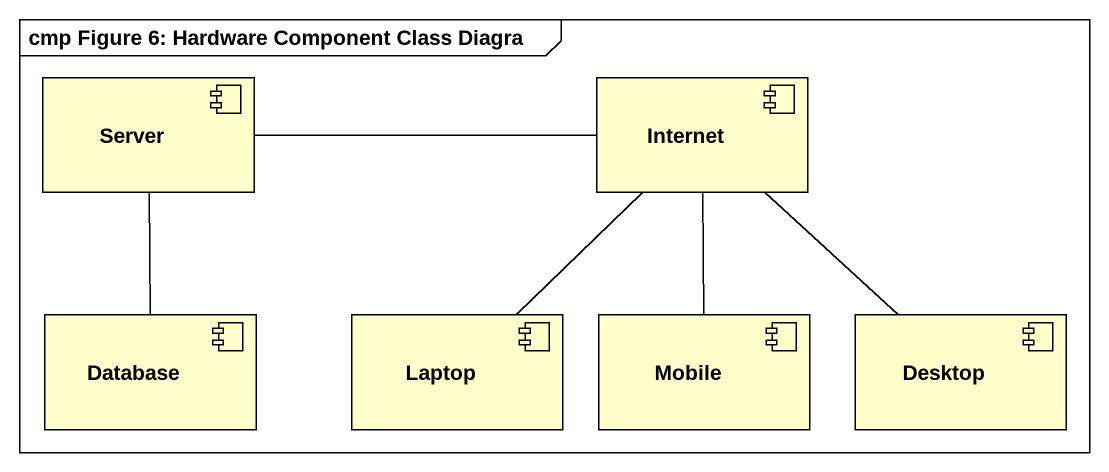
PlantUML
@startuml
mainframe cmp Figure 6: Hardware Component Class Diagra
component Server
component Internet
component "Database" as Database_
component Laptop
component Mobile
component Desktop
Server -right- Internet
Database_ -up- Server
Laptop -up- Internet
Mobile -up- Internet
Desktop -up- Internet
@enduml
